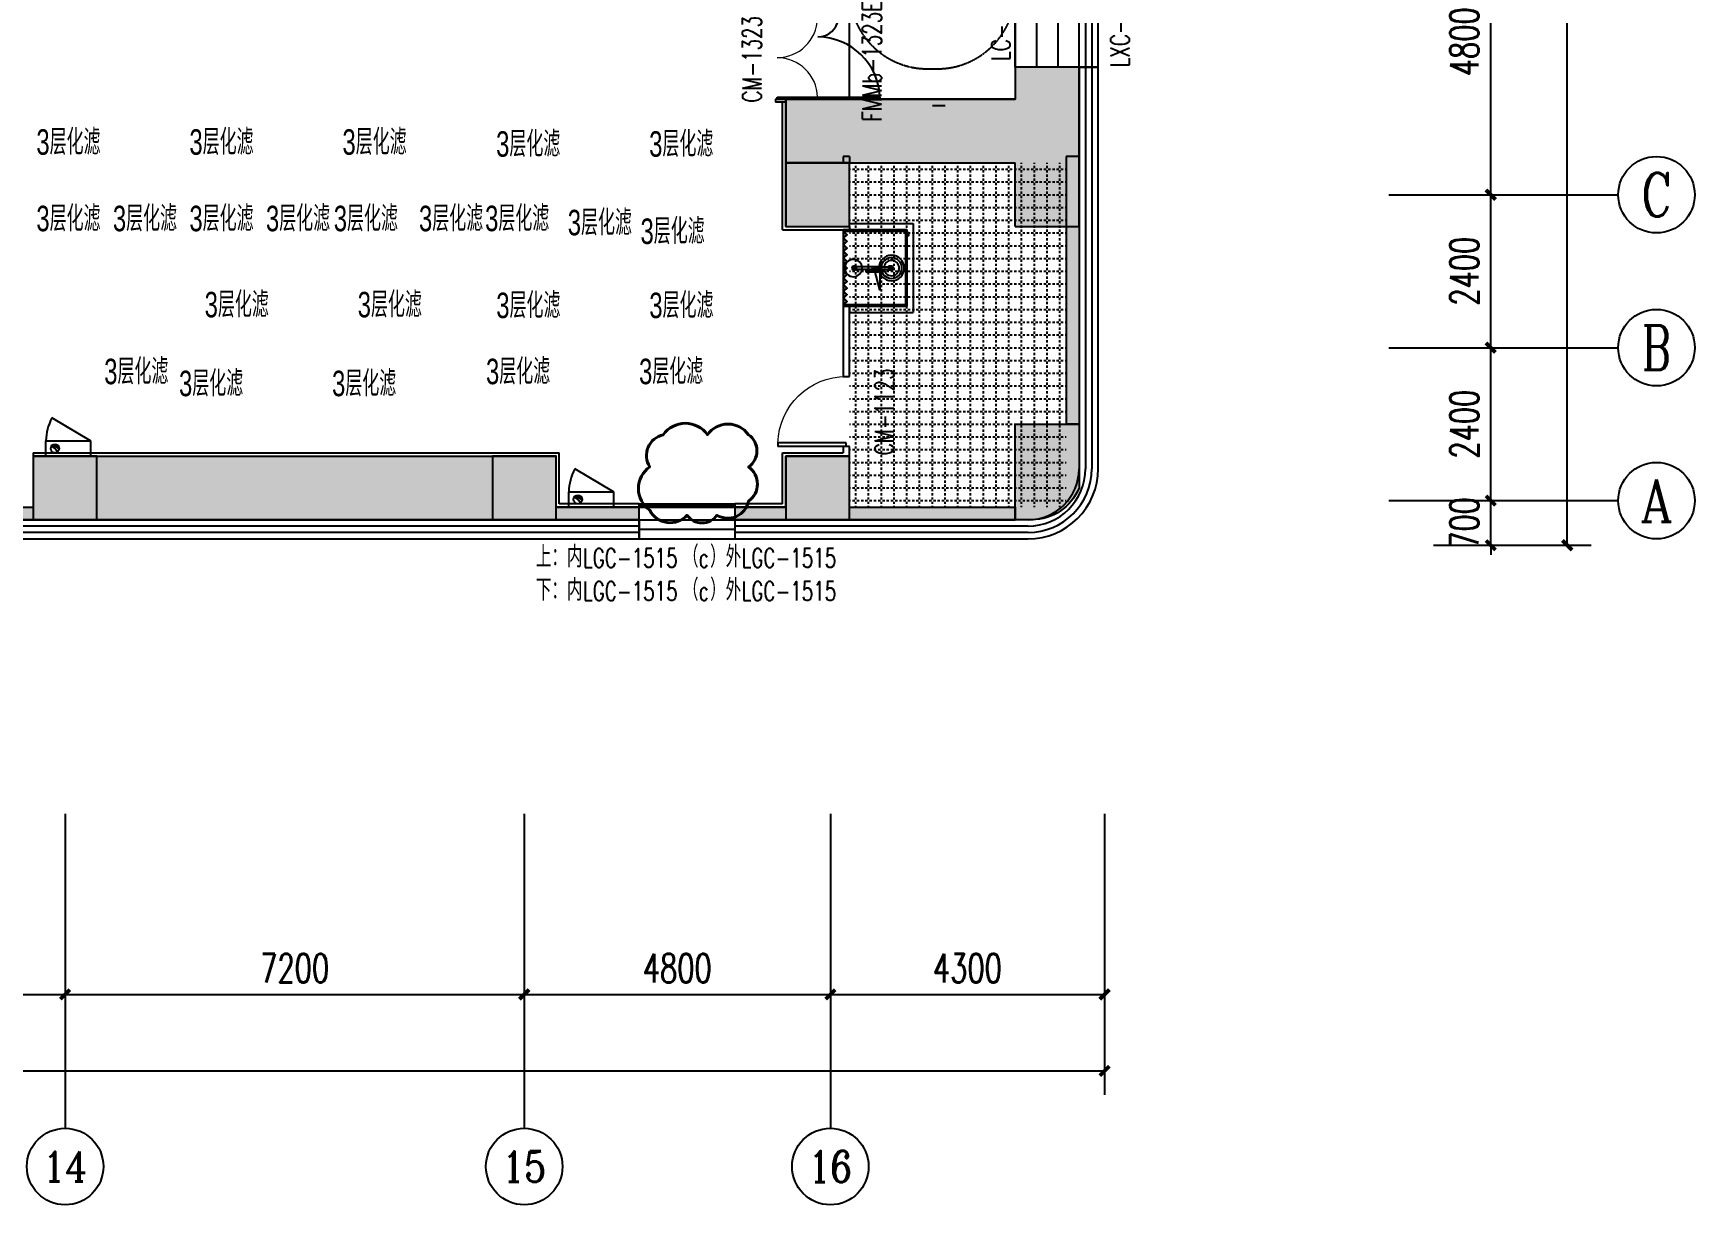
# Model space of a CAD drawing. Header units: millimetres. Extents: x -8492 to 79556, y -19137 to 79219.
# Drawn here: x 53500 to 79556, y -13447 to 4934 of the extents above; entities that cross this region are included whole.
import ezdxf
from ezdxf.enums import TextEntityAlignment as Align

# ---------------------------------------------------------------- set-up
doc = ezdxf.new("R2010")
doc.units = ezdxf.units.MM
doc.header["$LTSCALE"] = 10
doc.header["$MEASUREMENT"] = 0
doc.linetypes.add('F3建筑平面图.优秀版$0$X01A-L0300$0$DASH', pattern=[0.35, 0.25, -0.1])
for name, color, linetype in [('F3建筑平面图.优秀版$0$AXIS_TEXT', 8, 'Continuous'), ('F3建筑平面图.优秀版$0$PUB_HATCH', 8, 'Continuous'), ('F3建筑平面图.优秀版$0$X01A-L0300$0$A-WALL-1', 8, 'Continuous'), ('F3建筑平面图.优秀版$0$X01A-L0300$0$A-WALL-8', 8, 'Continuous'), ('F3建筑平面图.优秀版$0$X01A-L0300$0$A-WALL-9', 8, 'Continuous'), ('F3建筑平面图.优秀版$0$X01A-L0300$0$AXIS', 8, 'Continuous'), ('F3建筑平面图.优秀版$0$X01A-L0300$0$AXIS_TEXT', 8, 'Continuous'), ('F3建筑平面图.优秀版$0$X01A-L0300$0$COLUMN', 8, 'Continuous'), ('F3建筑平面图.优秀版$0$X01A-L0300$0$CURTWALL', 8, 'Continuous'), ('F3建筑平面图.优秀版$0$X01A-L0300$0$DOOR_FIRE', 8, 'Continuous'), ('F3建筑平面图.优秀版$0$X01A-L0300$0$DOOR_FIRE_TEXT', 8, 'Continuous'), ('F3建筑平面图.优秀版$0$X01A-L0300$0$Emergency Eye-washer', 8, 'Continuous'), ('F3建筑平面图.优秀版$0$X01A-L0300$0$GROUND', 8, 'Continuous'), ('F3建筑平面图.优秀版$0$X01A-L0300$0$PUB_HATCH', 8, 'Continuous'), ('F3建筑平面图.优秀版$0$X01A-L0300$0$STAIR', 8, 'Continuous'), ('F3建筑平面图.优秀版$0$X01A-L0300$0$W_FH_HYDRANT', 8, 'Continuous'), ('F3建筑平面图.优秀版$0$X01A-L0300$0$WALL', 8, 'Continuous'), ('F3建筑平面图.优秀版$0$X01A-L0300$0$WINDOW', 8, 'Continuous'), ('F3建筑平面图.优秀版$0$X01A-L0300$0$X1AA-L2000$0$WINDOW', 8, 'Continuous'), ('F3建筑平面图.优秀版$0$X01A-L0300$0$X1AA-L2000$0$WINDOW_TEXT', 8, 'Continuous'), ('F3建筑平面图.优秀版$0$X01A-L0300$0$X1AA-L3000$0$a-wall-4', 8, 'Continuous'), ('F3建筑平面图.优秀版$0$X01A-L0300$0$X1AA-L3000$0$A-格栅板', 8, 'Continuous'), ('F3建筑平面图.优秀版$0$X01A-L0300$0$X1AA-L3000$0$WINDOW', 8, 'Continuous'), ('F3建筑平面图.优秀版$0$X01A-L0300$0$X1AA-L3000$0$WINDOW_TEXT', 8, 'Continuous'), ('F3建筑平面图.优秀版$0$X01A-L0300$0$水-设备-消火栓', 8, 'Continuous')]:
    doc.layers.add(name, color=color, linetype=linetype)
doc.layers.add('F3建筑平面图.优秀版$0$MF-Check_20240425', color=8, linetype='Continuous', lineweight=40)
doc.styles.add('F3建筑平面图.优秀版$0$COMPLEX', font='COMPLEX')
doc.styles.add('F3建筑平面图.优秀版$0$X01A-L0300$0$_TCH_AXIS', font='COMPLEX', dxfattribs={"bigfont": 'GBCBIG'})
doc.styles.add('F3建筑平面图.优秀版$0$X01A-L0300$0$_TCH_DIM_T3', font='SIMPLEX', dxfattribs={"width": 0.705882, "bigfont": 'GBCBIG'})
doc.styles.add('F3建筑平面图.优秀版$0$X01A-L0300$0$_TCH_WINDOW', font='SIMPLEX', dxfattribs={"height": 3.5, "bigfont": 'GBCBIG'})
doc.styles.add('F3建筑平面图.优秀版$0$X01A-L0300$0$COMPLEX', font='COMPLEX')
doc.styles.add('F3建筑平面图.优秀版$0$X01A-L0300$0$X1AA-L2000$0$_TCH_WINDOW', font='SIMPLEX', dxfattribs={"height": 3.5, "bigfont": 'GBCBIG'})
doc.styles.add('F3建筑平面图.优秀版$0$X01A-L0300$0$X1AA-L3000$0$_TCH_WINDOW', font='SIMPLEX', dxfattribs={"height": 3.5, "bigfont": 'GBCBIG'})
doc.styles.add('HC_INT', font='HC_HZ.shx', dxfattribs={"width": 0.7, "bigfont": 'HC_TXT.SHX'})
doc.dimstyles.new('F3建筑平面图.优秀版$0$X01A-L0300$0$_TCH_ARCH&&150', dxfattribs={"dimtxt": 446.25, "dimasz": 150, "dimexe": 375, "dimexo": 450, "dimgap": 189.375, "dimtad": 1, "dimdec": 0, "dimzin": 0, "dimdsep": 46, "dimtxsty": 'F3建筑平面图.优秀版$0$X01A-L0300$0$_TCH_DIM_T3', "dimblk": 'F3建筑平面图.优秀版$0$X01A-L0300$0$_ArchTick', "dimcen": 0.09, "dimclrt": 7, "dimazin": 2, "dimtfac": 1, "dimtdec": 0, "dimtix": 1, "dimtmove": 2, "dimatfit": 3, "dimfxl": 1, "dimtolj": 1, "dimtzin": 0, "dimarcsym": 0})

# ---------------------------------------------------------------- blocks, each defined once
blk = doc.blocks.new('F3建筑平面图.优秀版$0$X01A-L0300$0$_AXISO')
blk.add_circle((0, 0), 0.5)
at = {"layer": 'F3建筑平面图.优秀版$0$X01A-L0300$0$AXIS_TEXT', "style": 'F3建筑平面图.优秀版$0$X01A-L0300$0$COMPLEX', "width": 1.041667}
blk.add_attdef('A', text='', height=0.56, dxfattribs=at).set_placement((-0.25, -0.28), (0.25, -0.28), align=Align.FIT)
blk = doc.blocks.new('F3建筑平面图.优秀版$0$X01A-L0300$0$XF1L10-PP-IW-PIP-LK$0$shower room')
for p, q in [((230, 590), (-760, 590)), ((-754, 467), (-702, 519)), ((-754, 362), (-702, 414)), ((-754, 257), (-702, 310)), ((-754, 153), (-702, 205)), ((-754, 48), (-702, 100)), ((-566, 27), (-593, 27)), ((-396, 62), (-395, 63)), ((-394, 63), (-395, 63)), ((-209, 63), (-394, 63)), ((-394, 55), (-393, 55)), ((-394, 55), (-394, 55)), ((-209, 55), (-394, 55)), ((-302, 55), (-302, 63)), ((-210, 63), (-209, 63)), ((-210, 56), (-210, 56)), ((-209, 63), (-209, 63)), ((-209, 55), (-209, 55)), ((-207, 63), (-208, 63)), ((-207, 56), (-208, 55)), ((-207, 63), (-207, 62)), ((-206, 62), (-207, 62)), ((-206, 57), (-207, 56)), ((-207, 56), (-207, 56)), ((-161, 19), (-44, 19)), ((-32, -27), (-32, 27)), ((-754, -57), (-702, -4)), ((-754, -161), (-702, -109)), ((-754, -266), (-702, -214)), ((-566, -27), (-593, -27)), ((-754, -371), (-702, -318)), ((-754, -475), (-702, -423)), ((220, -510), (240, -510)), ((270, -514), (224, -514)), ((-754, -580), (-702, -528)), ((240, -550), (220, -550)), ((224, -546), (270, -546))]:
    blk.add_line(p, q)
at = {"flags": 128}
blk.add_lwpolyline([(240, -600), (-760, -600), (-760, 600), (240, 600)], close=True, dxfattribs=at)
for points in [[(-760, -590), (230, -590), (230, 590)], [(-702, 527), (-702, 527), (-758, 471), (-754, 467)], [(-754, 571), (-702, 519), (-697, 523), (-754, 580), (-754, 580)], [(220, -580), (220, 580), (-750, 580), (-750, -580), (220, -580)], [(-702, 423), (-702, 423), (-758, 366), (-754, 362)], [(-702, 318), (-702, 318), (-758, 261), (-754, 257)], [(-754, 467), (-702, 414), (-697, 418), (-754, 475), (-754, 475)], [(-754, 362), (-702, 310), (-697, 314), (-754, 370), (-754, 370)], [(-754, 257), (-702, 205), (-697, 209), (-754, 266), (-754, 266)], [(-182, 341), (-182, 341), (-275, 0), (-275, 0)], [(-182, 0), (-182, 341), (-182, 341)], [(-702, 213), (-702, 213), (-758, 157), (-754, 153)], [(-702, 109), (-702, 109), (-758, 52), (-754, 48)], [(-754, 153), (-702, 100), (-697, 104), (-754, 161), (-754, 161)], [(-754, 48), (-702, -4), (-697, 0), (-754, 56), (-754, 56)], [(-702, 4), (-702, 4), (-754, -48)], [(-396, 62), (-396, 62), (-397, 60)], [(-396, 56), (-396, 57), (-397, 58), (-397, 59), (-397, 60)], [(-393, 55), (-394, 55), (-394, 55), (-395, 56), (-395, 56), (-395, 57), (-396, 57), (-396, 58), (-396, 59), (-396, 59), (-396, 60), (-396, 61), (-395, 62), (-395, 62), (-395, 62), (-395, 63), (-394, 63)], [(-396, 56), (-395, 56), (-394, 55)], [(-394, 63), (-393, 63), (-393, 63), (-393, 63), (-393, 63), (-393, 63), (-393, 63), (-392, 62), (-392, 60), (-392, 60), (-392, 59), (-392, 59), (-392, 57), (-392, 56), (-393, 56), (-393, 55), (-393, 55), (-393, 55), (-393, 55)], [(-384, 60), (-384, 59), (-384, 59), (-384, 58), (-384, 57), (-384, 56), (-384, 56), (-385, 56), (-385, 55), (-385, 55), (-385, 55), (-386, 55), (-386, 55), (-386, 55), (-387, 56), (-387, 56), (-387, 57), (-388, 57), (-388, 58), (-388, 59), (-388, 59), (-388, 60), (-388, 61), (-387, 62), (-387, 62), (-387, 62), (-387, 63), (-386, 63), (-386, 63), (-385, 63), (-385, 63), (-385, 63), (-385, 63), (-385, 63), (-384, 62), (-384, 62), (-384, 60)], [(-275, 0), (-275, 0), (-182, 0), (-182, 0)], [(-207, 58), (-207, 57), (-208, 57), (-208, 56), (-208, 56), (-209, 55), (-210, 55), (-211, 55), (-211, 55), (-212, 55), (-212, 55), (-213, 56), (-213, 56), (-213, 56), (-214, 57), (-215, 58), (-215, 59), (-215, 59), (-215, 60), (-214, 62), (-213, 62), (-213, 63), (-213, 63), (-212, 63), (-212, 63), (-211, 63), (-210, 63), (-210, 63), (-209, 63), (-208, 62), (-208, 62), (-208, 62), (-207, 61), (-207, 60), (-207, 59), (-207, 59), (-207, 58)], [(-215, 58), (-215, 59), (-215, 59), (-215, 60), (-215, 61), (-214, 62), (-214, 62), (-214, 62), (-214, 63), (-213, 63), (-212, 63), (-212, 63), (-212, 63), (-212, 63), (-211, 63), (-211, 62), (-211, 60), (-211, 60), (-211, 59), (-211, 59), (-211, 57), (-211, 56), (-212, 56), (-212, 55), (-212, 55), (-212, 55), (-213, 55), (-213, 55), (-214, 56), (-214, 56), (-214, 57), (-214, 57), (-215, 58)], [(-210, 57), (-210, 59), (-210, 57), (-210, 59), (-210, 60), (-210, 62), (-210, 62), (-210, 63)], [(-210, 63), (-210, 63), (-210, 63)], [(-210, 57), (-210, 56), (-210, 56)], [(-210, 56), (-210, 55), (-209, 55)], [(-209, 63), (-209, 63), (-208, 63)], [(-209, 55), (-209, 55), (-208, 55)], [(-206, 62), (-206, 60), (-205, 59)], [(-206, 57), (-206, 58), (-205, 59)], [(-758, -52), (-702, -109), (-697, -105), (-754, -48), (-758, -52)], [(-758, -157), (-702, -214), (-697, -209), (-754, -153), (-758, -157)], [(-702, -205), (-702, -205), (-758, -262), (-754, -266)], [(-702, -101), (-702, -101), (-754, -153)], [(-754, -266), (-702, -318), (-697, -314), (-754, -258), (-754, -258)], [(-161, -19), (-161, -19), (-44, -19), (-44, -19)], [(-758, -366), (-702, -423), (-697, -419), (-754, -362), (-758, -366)], [(-758, -471), (-702, -528), (-697, -523), (-754, -467), (-758, -471)], [(-702, -519), (-702, -519), (-758, -576), (-754, -580)], [(-702, -310), (-702, -310), (-754, -362)], [(-702, -415), (-702, -415), (-754, -467)], [(224, -514), (224, -515), (224, -519), (224, -524), (224, -530), (224, -536), (224, -541), (224, -545), (224, -546)], [(240, -510), (270, -510), (270, -512), (270, -516), (270, -522), (270, -530), (270, -538), (270, -544), (270, -548), (270, -550), (240, -550)], [(-246, -600), (-246, -597), (-245, -597), (-241, -597), (-236, -597), (-230, -597), (-224, -597), (-219, -597), (-215, -597), (-214, -597), (-214, -600)]]:
    blk.add_lwpolyline(points, dxfattribs=at)
for points in [[(-554, -27), (-566, -27), (-566, 27), (-554, 27)], [(-243, -19), (-554, -19), (-554, 19), (-243, 19)], [(-297, 0), (-306, 0), (-306, 59), (-297, 59)], [(-161, -21), (-243, -21), (-243, 21), (-161, 21)]]:
    blk.add_lwpolyline(points, close=True)
blk.add_lwpolyline([(-13, -27), (-44, -27), (-44, 27), (-14, 27)])
for centre, radius in [((-598, 0), 136), ((-598, 0), 27.4), ((-598, 0), 26), ((-598, 0), 23.5), ((-598, 0), 18.5), ((-302, 59), 4.14), ((0, 0), 200), ((0, 0), 163), ((0, 0), 120), ((0, 0), 30), ((0, 0), 27), ((0, 0), 25.5), ((0, 0), 23), ((0, 0), 18.5)]:
    blk.add_circle(centre, radius)
blk = doc.blocks.new('F3建筑平面图.优秀版$0$X01A-L0300$0$A$C1ad6b742')
at = {"layer": 'F3建筑平面图.优秀版$0$X01A-L0300$0$Emergency Eye-washer', "xscale": -1, "rotation": 180}
blk.add_blockref('F3建筑平面图.优秀版$0$X01A-L0300$0$XF1L10-PP-IW-PIP-LK$0$shower room', (66960, -67750), dxfattribs=at)
blk = doc.blocks.new('F3建筑平面图.优秀版$0$X01A-L0300$0$FIRELIB$SYSLIB$00000008')
at = {"layer": 'F3建筑平面图.优秀版$0$X01A-L0300$0$W_FH_HYDRANT'}
h = blk.add_hatch(color=256, dxfattribs=at)
edge = h.paths.add_edge_path()
edge.add_ellipse((0.486, 0.5), major_axis=(0, -0.286), ratio=0.333333, start_angle=40.3112, end_angle=220.3112, ccw=False)
edge.add_line((0.547, 0.282), (0.424, 0.718))
at = {"layer": 'F3建筑平面图.优秀版$0$X01A-L0300$0$W_FH_HYDRANT', "linetype": 'Continuous'}
blk.add_line((1.286, 1), (0.42, 2.5), dxfattribs=at)
at = {"layer": 'F3建筑平面图.优秀版$0$X01A-L0300$0$W_FH_HYDRANT'}
blk.add_line((0.547, 0.282), (0.424, 0.718), dxfattribs=at)
at = {"layer": 'F3建筑平面图.优秀版$0$X01A-L0300$0$W_FH_HYDRANT', "linetype": 'Continuous'}
blk.add_lwpolyline([(0.286, 1), (1.286, 1), (1.286, 0), (0.286, 0)], close=True, dxfattribs=at)
blk.add_arc((8.623, 1.011), 8.337, 169.7141, 180.0781, dxfattribs=at)
at = {"layer": 'F3建筑平面图.优秀版$0$X01A-L0300$0$W_FH_HYDRANT'}
blk.add_ellipse((0.486, 0.5), major_axis=(0, 0.286), ratio=0.333333, dxfattribs=at)
blk = doc.blocks.new('F3建筑平面图.优秀版$0$_FZH')
blk.add_lwpolyline([(-0.5, -0.5), (0.5, -0.5), (0.5, 0.5), (-0.5, 0.5)], close=True)
at = {"layer": 'F3建筑平面图.优秀版$0$PUB_HATCH'}
blk.add_solid([(-0.5, -0.5), (0.5, -0.5), (-0.5, 0.5), (0.5, 0.5)], dxfattribs=at)
blk = doc.blocks.new('F3建筑平面图.优秀版$0$X01A-L0300$0$_ArchTick')
at = {"color": 0, "linetype": 'ByBlock', "const_width": 0.4}
blk.add_lwpolyline([(-0.5, -0.5), (0.5, 0.5)], dxfattribs=at)
blk = doc.blocks.new('*D211')
at = {"layer": 'F3建筑平面图.优秀版$0$X01A-L0300$0$AXIS', "color": 0, "lineweight": -2, "transparency": 16777216}
for p, q in [((46800, -7311), (46800, -10522)), ((54000, -7311), (54000, -10522)), ((46800, -10147), (54000, -10147))]:
    blk.add_line(p, q, dxfattribs=at)
at = {"layer": 'F3建筑平面图.优秀版$0$X01A-L0300$0$AXIS', "color": 0, "lineweight": -2, "transparency": 16777216, "xscale": 150, "yscale": 150, "zscale": 150, "rotation": 180}
blk.add_blockref('F3建筑平面图.优秀版$0$X01A-L0300$0$_ArchTick', (46800, -10147), dxfattribs=at)
at = {"layer": 'F3建筑平面图.优秀版$0$X01A-L0300$0$AXIS', "color": 0, "lineweight": -2, "transparency": 16777216, "xscale": 150, "yscale": 150, "zscale": 150}
blk.add_blockref('F3建筑平面图.优秀版$0$X01A-L0300$0$_ArchTick', (54000, -10147), dxfattribs=at)
at = {"layer": 'F3建筑平面图.优秀版$0$X01A-L0300$0$AXIS', "color": 7, "transparency": 16777216, "insert": (50400, -9735), "char_height": 446.2, "attachment_point": 5, "style": 'F3建筑平面图.优秀版$0$X01A-L0300$0$_TCH_DIM_T3'}
blk.add_mtext('\\A1;7200', dxfattribs=at)
blk = doc.blocks.new('*D212')
at = {"layer": 'F3建筑平面图.优秀版$0$X01A-L0300$0$AXIS', "color": 0, "lineweight": -2, "transparency": 16777216}
for p, q in [((54000, -7311), (54000, -10522)), ((61200, -7311), (61200, -10522)), ((54000, -10147), (61200, -10147))]:
    blk.add_line(p, q, dxfattribs=at)
at = {"layer": 'F3建筑平面图.优秀版$0$X01A-L0300$0$AXIS', "color": 0, "lineweight": -2, "transparency": 16777216, "xscale": 150, "yscale": 150, "zscale": 150, "rotation": 180}
blk.add_blockref('F3建筑平面图.优秀版$0$X01A-L0300$0$_ArchTick', (54000, -10147), dxfattribs=at)
at = {"layer": 'F3建筑平面图.优秀版$0$X01A-L0300$0$AXIS', "color": 0, "lineweight": -2, "transparency": 16777216, "xscale": 150, "yscale": 150, "zscale": 150}
blk.add_blockref('F3建筑平面图.优秀版$0$X01A-L0300$0$_ArchTick', (61200, -10147), dxfattribs=at)
at = {"layer": 'F3建筑平面图.优秀版$0$X01A-L0300$0$AXIS', "color": 7, "transparency": 16777216, "insert": (57600, -9735), "char_height": 446.2, "attachment_point": 5, "style": 'F3建筑平面图.优秀版$0$X01A-L0300$0$_TCH_DIM_T3'}
blk.add_mtext('\\A1;7200', dxfattribs=at)
blk = doc.blocks.new('*D213')
at = {"layer": 'F3建筑平面图.优秀版$0$X01A-L0300$0$AXIS', "color": 0, "lineweight": -2, "transparency": 16777216}
for p, q in [((61200, -7311), (61200, -10522)), ((66000, -7311), (66000, -10522)), ((61200, -10147), (66000, -10147))]:
    blk.add_line(p, q, dxfattribs=at)
at = {"layer": 'F3建筑平面图.优秀版$0$X01A-L0300$0$AXIS', "color": 0, "lineweight": -2, "transparency": 16777216, "xscale": 150, "yscale": 150, "zscale": 150, "rotation": 180}
blk.add_blockref('F3建筑平面图.优秀版$0$X01A-L0300$0$_ArchTick', (61200, -10147), dxfattribs=at)
at = {"layer": 'F3建筑平面图.优秀版$0$X01A-L0300$0$AXIS', "color": 0, "lineweight": -2, "transparency": 16777216, "xscale": 150, "yscale": 150, "zscale": 150}
blk.add_blockref('F3建筑平面图.优秀版$0$X01A-L0300$0$_ArchTick', (66000, -10147), dxfattribs=at)
at = {"layer": 'F3建筑平面图.优秀版$0$X01A-L0300$0$AXIS', "color": 7, "transparency": 16777216, "insert": (63600, -9735), "char_height": 446.2, "attachment_point": 5, "style": 'F3建筑平面图.优秀版$0$X01A-L0300$0$_TCH_DIM_T3'}
blk.add_mtext('\\A1;4800', dxfattribs=at)
blk = doc.blocks.new('*D214')
at = {"layer": 'F3建筑平面图.优秀版$0$X01A-L0300$0$AXIS', "color": 0, "lineweight": -2, "transparency": 16777216}
for p, q in [((66000, -7311), (66000, -10522)), ((70300, -7311), (70300, -10522)), ((66000, -10147), (70300, -10147))]:
    blk.add_line(p, q, dxfattribs=at)
at = {"layer": 'F3建筑平面图.优秀版$0$X01A-L0300$0$AXIS', "color": 0, "lineweight": -2, "transparency": 16777216, "xscale": 150, "yscale": 150, "zscale": 150, "rotation": 180}
blk.add_blockref('F3建筑平面图.优秀版$0$X01A-L0300$0$_ArchTick', (66000, -10147), dxfattribs=at)
at = {"layer": 'F3建筑平面图.优秀版$0$X01A-L0300$0$AXIS', "color": 0, "lineweight": -2, "transparency": 16777216, "xscale": 150, "yscale": 150, "zscale": 150}
blk.add_blockref('F3建筑平面图.优秀版$0$X01A-L0300$0$_ArchTick', (70300, -10147), dxfattribs=at)
at = {"layer": 'F3建筑平面图.优秀版$0$X01A-L0300$0$AXIS', "color": 7, "transparency": 16777216, "insert": (68150, -9735), "char_height": 446.2, "attachment_point": 5, "style": 'F3建筑平面图.优秀版$0$X01A-L0300$0$_TCH_DIM_T3'}
blk.add_mtext('\\A1;4300', dxfattribs=at)
blk = doc.blocks.new('*D228')
at = {"layer": 'F3建筑平面图.优秀版$0$X01A-L0300$0$AXIS', "color": 0, "lineweight": -2, "transparency": 16777216}
for p, q in [((-700, -7311), (-700, -11722)), ((70300, -7311), (70300, -11722)), ((-700, -11347), (70300, -11347))]:
    blk.add_line(p, q, dxfattribs=at)
at = {"layer": 'F3建筑平面图.优秀版$0$X01A-L0300$0$AXIS', "color": 0, "lineweight": -2, "transparency": 16777216, "xscale": 150, "yscale": 150, "zscale": 150, "rotation": 180}
blk.add_blockref('F3建筑平面图.优秀版$0$X01A-L0300$0$_ArchTick', (-700, -11347), dxfattribs=at)
at = {"layer": 'F3建筑平面图.优秀版$0$X01A-L0300$0$AXIS', "color": 0, "lineweight": -2, "transparency": 16777216, "xscale": 150, "yscale": 150, "zscale": 150}
blk.add_blockref('F3建筑平面图.优秀版$0$X01A-L0300$0$_ArchTick', (70300, -11347), dxfattribs=at)
at = {"layer": 'F3建筑平面图.优秀版$0$X01A-L0300$0$AXIS', "color": 7, "transparency": 16777216, "insert": (34800, -10935), "char_height": 446.2, "attachment_point": 5, "style": 'F3建筑平面图.优秀版$0$X01A-L0300$0$_TCH_DIM_T3'}
blk.add_mtext('\\A1;71000', dxfattribs=at)
blk = doc.blocks.new('*D229')
at = {"layer": 'F3建筑平面图.优秀版$0$X01A-L0300$0$AXIS', "color": 0, "lineweight": -2, "transparency": 16777216}
for p, q in [((76356, -2400), (76356, -2250)), ((75456, -2400), (76731, -2400)), ((76356, -3100), (76356, -2400)), ((75456, -3100), (76731, -3100)), ((76356, -3100), (76356, -3250))]:
    blk.add_line(p, q, dxfattribs=at)
at = {"layer": 'F3建筑平面图.优秀版$0$X01A-L0300$0$AXIS', "color": 0, "lineweight": -2, "transparency": 16777216, "xscale": 150, "yscale": 150, "zscale": 150}
for p, rotation in [((76356, -2400), 270), ((76356, -3100), 90)]:
    blk.add_blockref('F3建筑平面图.优秀版$0$X01A-L0300$0$_ArchTick', p, dxfattribs=dict(at, rotation=rotation))
at = {"layer": 'F3建筑平面图.优秀版$0$X01A-L0300$0$AXIS', "color": 7, "transparency": 16777216, "insert": (75943, -2750), "char_height": 446.2, "attachment_point": 5, "rotation": 90, "style": 'F3建筑平面图.优秀版$0$X01A-L0300$0$_TCH_DIM_T3'}
blk.add_mtext('\\A1;700', dxfattribs=at)
blk = doc.blocks.new('*D230')
at = {"layer": 'F3建筑平面图.优秀版$0$X01A-L0300$0$AXIS', "color": 0, "lineweight": -2, "transparency": 16777216}
for p, q in [((75456, 0), (76731, 0)), ((76356, -2400), (76356, 0)), ((75456, -2400), (76731, -2400))]:
    blk.add_line(p, q, dxfattribs=at)
at = {"layer": 'F3建筑平面图.优秀版$0$X01A-L0300$0$AXIS', "color": 0, "lineweight": -2, "transparency": 16777216, "xscale": 150, "yscale": 150, "zscale": 150}
for p, rotation in [((76356, 0), 90), ((76356, -2400), 270)]:
    blk.add_blockref('F3建筑平面图.优秀版$0$X01A-L0300$0$_ArchTick', p, dxfattribs=dict(at, rotation=rotation))
at = {"layer": 'F3建筑平面图.优秀版$0$X01A-L0300$0$AXIS', "color": 7, "transparency": 16777216, "insert": (75943, -1200), "char_height": 446.2, "attachment_point": 5, "rotation": 90, "style": 'F3建筑平面图.优秀版$0$X01A-L0300$0$_TCH_DIM_T3'}
blk.add_mtext('\\A1;2400', dxfattribs=at)
blk = doc.blocks.new('*D231')
at = {"layer": 'F3建筑平面图.优秀版$0$X01A-L0300$0$AXIS', "color": 0, "lineweight": -2, "transparency": 16777216}
for p, q in [((75456, 2400), (76731, 2400)), ((76356, 0), (76356, 2400)), ((75456, 0), (76731, 0))]:
    blk.add_line(p, q, dxfattribs=at)
at = {"layer": 'F3建筑平面图.优秀版$0$X01A-L0300$0$AXIS', "color": 0, "lineweight": -2, "transparency": 16777216, "xscale": 150, "yscale": 150, "zscale": 150}
for p, rotation in [((76356, 2400), 90), ((76356, 0), 270)]:
    blk.add_blockref('F3建筑平面图.优秀版$0$X01A-L0300$0$_ArchTick', p, dxfattribs=dict(at, rotation=rotation))
at = {"layer": 'F3建筑平面图.优秀版$0$X01A-L0300$0$AXIS', "color": 7, "transparency": 16777216, "insert": (75943, 1200), "char_height": 446.2, "attachment_point": 5, "rotation": 90, "style": 'F3建筑平面图.优秀版$0$X01A-L0300$0$_TCH_DIM_T3'}
blk.add_mtext('\\A1;2400', dxfattribs=at)
blk = doc.blocks.new('*D232')
at = {"layer": 'F3建筑平面图.优秀版$0$X01A-L0300$0$AXIS', "color": 0, "lineweight": -2, "transparency": 16777216}
for p, q in [((75456, 7200), (76731, 7200)), ((76356, 2400), (76356, 7200)), ((75456, 2400), (76731, 2400))]:
    blk.add_line(p, q, dxfattribs=at)
at = {"layer": 'F3建筑平面图.优秀版$0$X01A-L0300$0$AXIS', "color": 0, "lineweight": -2, "transparency": 16777216, "xscale": 150, "yscale": 150, "zscale": 150}
for p, rotation in [((76356, 7200), 90), ((76356, 2400), 270)]:
    blk.add_blockref('F3建筑平面图.优秀版$0$X01A-L0300$0$_ArchTick', p, dxfattribs=dict(at, rotation=rotation))
at = {"layer": 'F3建筑平面图.优秀版$0$X01A-L0300$0$AXIS', "color": 7, "transparency": 16777216, "insert": (75943, 4800), "char_height": 446.2, "attachment_point": 5, "rotation": 90, "style": 'F3建筑平面图.优秀版$0$X01A-L0300$0$_TCH_DIM_T3'}
blk.add_mtext('\\A1;4800', dxfattribs=at)
blk = doc.blocks.new('*D242')
at = {"layer": 'F3建筑平面图.优秀版$0$X01A-L0300$0$AXIS', "color": 0, "lineweight": -2, "transparency": 16777216}
for p, q in [((75456, 69900), (77931, 69900)), ((77556, -3100), (77556, 69900)), ((75456, -3100), (77931, -3100))]:
    blk.add_line(p, q, dxfattribs=at)
at = {"layer": 'F3建筑平面图.优秀版$0$X01A-L0300$0$AXIS', "color": 0, "lineweight": -2, "transparency": 16777216, "xscale": 150, "yscale": 150, "zscale": 150}
for p, rotation in [((77556, 69900), 90), ((77556, -3100), 270)]:
    blk.add_blockref('F3建筑平面图.优秀版$0$X01A-L0300$0$_ArchTick', p, dxfattribs=dict(at, rotation=rotation))
at = {"layer": 'F3建筑平面图.优秀版$0$X01A-L0300$0$AXIS', "color": 7, "transparency": 16777216, "insert": (77143, 33400), "char_height": 446.2, "attachment_point": 5, "rotation": 90, "style": 'F3建筑平面图.优秀版$0$X01A-L0300$0$_TCH_DIM_T3'}
blk.add_mtext('\\A1;73000', dxfattribs=at)
blk = doc.blocks.new('F3建筑平面图.优秀版$0$_AXISO')
blk.add_circle((0, 0), 0.5)
at = {"layer": 'F3建筑平面图.优秀版$0$AXIS_TEXT', "style": 'F3建筑平面图.优秀版$0$COMPLEX', "width": 1.041667}
blk.add_attdef('A', text='', height=0.56, dxfattribs=at).set_placement((-0.25, -0.28), (0.25, -0.28), align=Align.FIT)
blk = doc.blocks.new('F3建筑平面图.优秀版$0$X01A-L0300$0$X1AA-L3000$0$$DorLib2D$00000001')
for p, q in [((0.45, 0.975), (0.5, 0.975)), ((0.45, 0), (0.45, 0.975)), ((0.5, 0), (0.5, 0.975)), ((0.5, 0), (0.45, 0))]:
    blk.add_line(p, q)
at = {"lineweight": 13}
blk.add_arc((0.475, 0), 0.975, 91.4693, 180, dxfattribs=at)
blk = doc.blocks.new('F3建筑平面图.优秀版$0$X01A-L0300$0$X1AA-L3000$0$$WINLIB2D$00000002')
at = {"color": 0}
for points in [[(-0.5, 0.5), (0.5, 0.5)], [(-0.5, 0.5), (-0.5, -0.5)], [(0.5, 0.5), (0.5, -0.5)], [(0.5, 0), (-0.5, 0)], [(-0.5, -0.5), (0.5, -0.5)]]:
    blk.add_lwpolyline(points, dxfattribs=at)
blk = doc.blocks.new('F3建筑平面图.优秀版$0$X01A-L0300$0$X1AA-L2000$0$$WINLIB2D$00000001')
at = {"color": 0}
for points in [[(-0.5, 0.5), (-0.5, -0.5)], [(-0.5, 0.5), (0.5, 0.5)], [(0.5, -0.5), (0.5, 0.5)], [(0.5, 0.167), (-0.5, 0.167)], [(0.5, -0.167), (-0.5, -0.167)], [(-0.5, -0.5), (0.5, -0.5)]]:
    blk.add_lwpolyline(points, dxfattribs=at)
blk = doc.blocks.new('F3建筑平面图.优秀版$0$X01A-L0300$0$X1AA-L3000$0$$DorLib2D$00000002')
for p, q in [((-0.5, 0), (-0.5, 0.4875)), ((-0.475, 0.4875), (-0.5, 0.4875)), ((-0.475, 0), (-0.475, 0.4875)), ((0.475, 0), (0.475, 0.4875)), ((0.475, 0.4875), (0.5, 0.4875)), ((0.5, 0), (0.5, 0.4875)), ((-0.5, 0), (-0.475, 0)), ((0.5, 0), (0.475, 0))]:
    blk.add_line(p, q)
at = {"lineweight": 13}
for centre, start, end in [((-0.4875, 0), 0, 88.53072), ((0.4875, 0), 91.46928, 180)]:
    blk.add_arc(centre, 0.4875, start, end, dxfattribs=at)
blk = doc.blocks.new('F3建筑平面图.优秀版$0$X01A-L0300$0$$DorLib2D$00000225')
at = {"color": 0}
for p, q in [((0.475, -0.001), (0.475, 0.752)), ((0.475, 0.752), (0.5, 0.752)), ((0.5, -0.001), (0.5, 0.752)), ((-0.5, 0), (-0.5, 0.252)), ((-0.475, 0.252), (-0.5, 0.252)), ((-0.475, 0), (-0.475, 0.252)), ((-0.475, 0), (-0.5, 0)), ((0.475, -0.001), (0.5, -0.001))]:
    blk.add_line(p, q, dxfattribs=at)
for centre, radius, start, end in [((0.505, -0.002), 0.755, 92.2493, 179.7238), ((-0.501, 0.003), 0.251, 359.7899, 84.0974)]:
    blk.add_arc(centre, radius, start, end, dxfattribs=at)
blk = doc.blocks.new('F3建筑平面图.优秀版')
at = {"layer": 'F3建筑平面图.优秀版$0$X01A-L0300$0$PUB_HATCH'}
for points in [[(69900, 3400), (69900, 4400), (68900, 4400), (68900, 3900), (69233.333, 3400)], [(66300, 3900), (65300, 2900), (68900, 2900), (69233.333, 3400), (68900, 3900)], [(66300, 3900), (65300, 3899.998), (65300, 2900)], [(69900, 1900), (69900, 3400), (69233.333, 3400), (68900, 2900), (68900, 1900)], [(69699.982, 3000), (69699.982, -1200), (69899.982, -1200), (69899.982, 3000)], [(61300, -2700), (60700, -2700), (60700, -1700.001), (54500, -1700.001), (54500, -2700.001)], [(53500, -2700), (53500, -2500), (47300, -2500), (47300, -2700)], [(61700, -2500), (61700, -2700), (63000, -2700), (63000, -2500)], [(65300, -2700), (65300, -2500), (64500, -2500), (64500, -2700)], [(66300, -2500), (66300, -2700), (68900, -2700), (68900, -2500)]]:
    blk.add_hatch(color=256, dxfattribs=at).paths.add_polyline_path(points)
h = blk.add_hatch(color=256, dxfattribs=at)
edge = h.paths.add_edge_path()
edge.add_line((68900, -1200), (69900, -1200))
edge.add_line((69900, -1200), (69900, -2200))
edge.add_arc((69158.38, -1900), 800, 270.0000001, 337.975687, ccw=False)
edge.add_line((69158.38, -2700), (68900, -2700))
edge.add_line((68900, -2700), (68900, -1200))
at = {"layer": 'F3建筑平面图.优秀版$0$X01A-L0300$0$X1AA-L3000$0$A-格栅板'}
h = blk.add_hatch(dxfattribs=at)
h.set_pattern_fill('虚线方格', color=256, scale=200)
h.set_pattern_definition([(360, (16, -6e-08), (5e-14, 200), [36, -30, 36, -30, 36, -32]), (90, (200, 16), (-200, 6e-14), [36, -30, 36, -30, 36, -32])])
h.paths.add_polyline_path([(66300, 2900), (69699.982, 2900), (69699.982, -2500), (66300, -2500)])
at = {"layer": 'F3建筑平面图.优秀版$0$MF-Check_20240425'}
blk.add_lwpolyline([(64717.326, -1366.491, 0.52056705), (64072.465, -1366.491, 0.52056705), (63379.243, -1366.491, 0.52056705), (63168.755, -1869.081, 0.52056705), (63168.755, -2551.645, 0.52056705), (63754.294, -2628.652, 0.52056705), (64221.635, -2628.652, 0.52056705), (64717.326, -2409.134, 0.52056705), (64717.326, -1870.785, 0.52056705)], format="xyb", close=True, dxfattribs=at)
at = {"layer": 'F3建筑平面图.优秀版$0$X01A-L0300$0$A-WALL-1'}
for p, q in [((54500, -1700.001), (60700, -1700.001)), ((54500, -2700.001), (60700, -2700.001))]:
    blk.add_line(p, q, dxfattribs=at)
at = {"layer": 'F3建筑平面图.优秀版$0$X01A-L0300$0$A-WALL-8'}
for p, q in [((66200, 3000), (66200, 2900)), ((66300, 3000), (66200, 3000)), ((66300, 3000), (66300, 2900)), ((66250, 1850), (67200, 1850)), ((66300, 1950), (67300, 1950)), ((66300, 1900), (66300, 1850)), ((67200, 1850), (67200, 650)), ((67300, 1950), (67299.999, 550)), ((66200, 650), (66200, -450)), ((66300, 650), (66200, 650)), ((66300, -450), (66300, 650)), ((66300, 650), (67200, 650)), ((66300, 650), (66300, 550)), ((66300, 550), (67299.999, 550)), ((66200, -450), (66300, -450)), ((66300, -1550), (66200, -1550)), ((66200, -1550), (66200, -1650)), ((66300, -1700), (66300, -1550))]:
    blk.add_line(p, q, dxfattribs=at)
at = {"layer": 'F3建筑平面图.优秀版$0$X01A-L0300$0$A-WALL-9'}
for p, q in [((66300, 3900), (65300, 3899.998)), ((65300, 3899.998), (65300, 2900))]:
    blk.add_line(p, q, dxfattribs=at)
at = {"layer": 'F3建筑平面图.优秀版$0$X01A-L0300$0$AXIS'}
for p, q in [((74755.76, 2400), (78355.76, 2400)), ((74755.76, 0), (78355.76, 0)), ((74755.76, -2400), (78355.76, -2400)), ((54000, -10147.487), (54000, -12247.483)), ((61200, -10147.487), (61200, -12247.483)), ((66000, -10147.487), (66000, -12247.483))]:
    blk.add_line(p, q, dxfattribs=at)
at = {"layer": 'F3建筑平面图.优秀版$0$X01A-L0300$0$COLUMN'}
blk.add_lwpolyline([(68900, -1200), (69900, -1200), (69900, -2200, -0.305614684), (69158.38, -2700), (68900, -2700), (68900, -1200)], format="xyb", dxfattribs=at)
at = {"layer": 'F3建筑平面图.优秀版$0$X01A-L0300$0$CURTWALL'}
for p, q in [((70200, 4400), (69900, 4400)), ((69900, 4400), (69900, -1900)), ((70000, 4400), (70000, -1900)), ((70100, 4400), (70100, -1900)), ((70200, -1900), (70200, 4400)), ((63000, -2700), (46500, -2700)), ((63000, -2800), (46500, -2800)), ((63000, -3000), (63000, -2700)), ((69100, -2700), (64500, -2700)), ((64500, -2700), (64500, -3000)), ((69100, -2800), (64500, -2800)), ((63000, -2900), (46500, -2900)), ((46500, -3000), (63000, -3000)), ((69100, -2900), (64500, -2900)), ((64500, -3000), (69100, -3000))]:
    blk.add_line(p, q, dxfattribs=at)
for radius in [900, 1000, 800, 1100]:
    blk.add_arc((69100, -1900), radius, 270, 0, dxfattribs=at)
at = {"layer": 'F3建筑平面图.优秀版$0$X01A-L0300$0$GROUND'}
blk.add_lwpolyline([(66300, 11000), (68900, 11000), (68900, 3900), (66300, 3900)], close=True, dxfattribs=at)
at = {"layer": 'F3建筑平面图.优秀版$0$X01A-L0300$0$STAIR', "color": 9, "linetype": 'F3建筑平面图.优秀版$0$X01A-L0300$0$DASH'}
blk.add_line((67600, 3800), (67800, 3800), dxfattribs=at)
blk.add_lwpolyline([(66300, 5600.287, 0.414213562), (67525, 4375.287), (67675, 4375.287, 0.414213562), (68900, 5600.287)], format="xyb", dxfattribs=at)
at = {"layer": 'F3建筑平面图.优秀版$0$X01A-L0300$0$WALL'}
for p, q in [((69900, 4400), (68900, 4400)), ((68900, 4400), (68900, 3900)), ((69900, 3400), (69900, 4400)), ((66300, 3900), (68900, 3900)), ((69900, 1900), (69900, 3400)), ((65300, 2900), (68900, 2900)), ((68900, 1900), (68900, 2900)), ((69699.982, 3000), (69699.982, -1200)), ((69899.982, 3000), (69699.982, 3000)), ((69899.982, 3000), (69899.982, -1200)), ((68900, 1900), (69900, 1900)), ((69899.982, -1200), (69699.982, -1200)), ((47300, -2500), (53500, -2500)), ((63000, -2500), (61700, -2500)), ((63000, -2700), (63000, -2500)), ((65300, -2500), (64500, -2500)), ((64500, -2500), (64500, -2700)), ((66300, -2500), (68900, -2500)), ((68900, -2500), (68900, -2700)), ((47300, -2700), (53500, -2700)), ((61700, -2700), (63000, -2700)), ((64500, -2700), (65300, -2700)), ((66300, -2700), (68900, -2700))]:
    blk.add_line(p, q, dxfattribs=at)
at = {"layer": 'F3建筑平面图.优秀版$0$X01A-L0300$0$WINDOW'}
for p, q in [((64500, -2500), (63000, -2500)), ((63000, -2700), (64500, -2700))]:
    blk.add_line(p, q, dxfattribs=at)
at = {"layer": 'F3建筑平面图.优秀版$0$X01A-L0300$0$X1AA-L3000$0$a-wall-4'}
for p, q in [((65189.979, 3899.998), (65139.979, 3899.998)), ((65139.979, 3899.998), (65139.979, 3849.998)), ((65300, 3849.998), (65139.979, 3849.998)), ((65249.999, 1850), (65249.999, 3849.998)), ((65299.999, 1900), (65299.999, 3899.998)), ((65249.999, 1850), (66300, 1850)), ((65299.999, 1900), (66200, 1900)), ((53500, -1650), (61750, -1650)), ((53500, -1650), (53500, -1700)), ((53500, -1700), (61700, -1700)), ((61700, -2500), (61700, -1700)), ((61750, -2450), (61750, -1650)), ((65249.999, -1650), (66200, -1650)), ((65249.999, -2450), (65249.999, -1650)), ((65299.999, -1700), (66300, -1700)), ((65299.999, -2500), (65299.999, -1700)), ((61700, -2500), (63000, -2500)), ((63000, -2450), (61750, -2450)), ((63000, -2500), (63000, -2450)), ((65249.999, -2450), (64500, -2450)), ((64500, -2450), (64500, -2500)), ((64500, -2500), (65299.999, -2500))]:
    blk.add_line(p, q, dxfattribs=at)
at = {"layer": 'F3建筑平面图.优秀版$0$X01A-L0300$0$AXIS'}
ref = blk.add_blockref('F3建筑平面图.优秀版$0$_AXISO', (78955.76, 2400), dxfattribs=dict(at, xscale=1200, yscale=1200, zscale=1200))
ref.add_attrib('A', 'C', dxfattribs={"layer": 'F3建筑平面图.优秀版$0$X01A-L0300$0$AXIS_TEXT', "height": 683.536, "style": 'F3建筑平面图.优秀版$0$X01A-L0300$0$_TCH_AXIS'}).set_placement((78711.64, 2058.232), (79199.88, 2058.232), align=Align.FIT)
ref = blk.add_blockref('F3建筑平面图.优秀版$0$_AXISO', (78955.76, 0), dxfattribs=dict(at, xscale=1200, yscale=1200, zscale=1200))
ref.add_attrib('A', 'B', dxfattribs={"layer": 'F3建筑平面图.优秀版$0$X01A-L0300$0$AXIS_TEXT', "height": 698.922, "style": 'F3建筑平面图.优秀版$0$X01A-L0300$0$_TCH_AXIS', "width": 0.823529}).set_placement((78722.786, -349.461), (79188.734, -349.461), align=Align.FIT)
ref = blk.add_blockref('F3建筑平面图.优秀版$0$_AXISO', (78955.76, -2400), dxfattribs=dict(at, xscale=1200, yscale=1200, zscale=1200))
ref.add_attrib('A', 'A', dxfattribs={"layer": 'F3建筑平面图.优秀版$0$X01A-L0300$0$AXIS_TEXT', "height": 668.163, "style": 'F3建筑平面图.优秀版$0$X01A-L0300$0$_TCH_AXIS', "width": 0.888889}).set_placement((78701.221, -2734.081), (79210.298, -2734.081), align=Align.FIT)
ref = blk.add_blockref('F3建筑平面图.优秀版$0$X01A-L0300$0$_AXISO', (54000, -12847.483), dxfattribs=dict(at, xscale=1200, yscale=1200, zscale=1200))
ref.add_attrib('A', '14', dxfattribs={"layer": 'F3建筑平面图.优秀版$0$X01A-L0300$0$AXIS_TEXT', "height": 471.1124, "style": 'F3建筑平面图.优秀版$0$X01A-L0300$0$_TCH_AXIS'}).set_placement((53652.274, -13083.039), (54347.726, -13083.039), align=Align.FIT)
ref = blk.add_blockref('F3建筑平面图.优秀版$0$X01A-L0300$0$_AXISO', (61200, -12847.483), dxfattribs=dict(at, xscale=1200, yscale=1200, zscale=1200))
ref.add_attrib('A', '15', dxfattribs={"layer": 'F3建筑平面图.优秀版$0$X01A-L0300$0$AXIS_TEXT', "height": 481.7084, "style": 'F3建筑平面图.优秀版$0$X01A-L0300$0$_TCH_AXIS', "width": 1.034483}).set_placement((60855.923, -13088.337), (61544.077, -13088.337), align=Align.FIT)
ref = blk.add_blockref('F3建筑平面图.优秀版$0$X01A-L0300$0$_AXISO', (66000, -12847.483), dxfattribs=dict(at, xscale=1200, yscale=1200, zscale=1200))
ref.add_attrib('A', '16', dxfattribs={"layer": 'F3建筑平面图.优秀版$0$X01A-L0300$0$AXIS_TEXT', "height": 492.6682, "style": 'F3建筑平面图.优秀版$0$X01A-L0300$0$_TCH_AXIS'}).set_placement((65659.824, -13093.817), (66340.176, -13093.817), align=Align.FIT)
at = {"layer": 'F3建筑平面图.优秀版$0$X01A-L0300$0$COLUMN', "xscale": 1000, "yscale": 1000, "zscale": 1000, "rotation": 89.99999999999999}
for p in [(65800, 2400), (54000, -2200), (61200, -2200), (65800, -2200)]:
    blk.add_blockref('F3建筑平面图.优秀版$0$_FZH', p, dxfattribs=at)
at = {"layer": 'F3建筑平面图.优秀版$0$X01A-L0300$0$DOOR_FIRE'}
ref = blk.add_blockref('F3建筑平面图.优秀版$0$X01A-L0300$0$$DorLib2D$00000225', (65800, 4549.998), dxfattribs=dict(at, xscale=1300, yscale=1300, zscale=1000, rotation=270))
ref.add_attrib('A', 'FMMb-1323E', (66803.228, 3549.998), dxfattribs={"layer": 'F3建筑平面图.优秀版$0$X01A-L0300$0$DOOR_FIRE_TEXT', "height": 297.5, "rotation": 90, "style": 'F3建筑平面图.优秀版$0$X01A-L0300$0$_TCH_WINDOW', "width": 0.705882})
at = {"layer": 'F3建筑平面图.优秀版$0$X01A-L0300$0$GROUND'}
blk.add_blockref('F3建筑平面图.优秀版$0$X01A-L0300$0$A$C1ad6b742', (0, 69000), dxfattribs=at)
at = {"layer": 'F3建筑平面图.优秀版$0$X01A-L0300$0$X1AA-L2000$0$WINDOW'}
ref = blk.add_blockref('F3建筑平面图.优秀版$0$X01A-L0300$0$X1AA-L2000$0$$WINLIB2D$00000001', (69400, 5150), dxfattribs=dict(at, xscale=1500, yscale=-1000, zscale=1000, rotation=90.00000000024316))
ref.add_attrib('A', 'LC-1515', (68822.25, 4500), dxfattribs={"layer": 'F3建筑平面图.优秀版$0$X01A-L0300$0$X1AA-L2000$0$WINDOW_TEXT', "height": 297.5, "rotation": 90, "style": 'F3建筑平面图.优秀版$0$X01A-L0300$0$X1AA-L2000$0$_TCH_WINDOW', "width": 0.705882})
ref = blk.add_blockref('F3建筑平面图.优秀版$0$X01A-L0300$0$X1AA-L2000$0$$WINLIB2D$00000001', (70050, 5150), dxfattribs=dict(at, xscale=-1500, yscale=-300, zscale=300, rotation=269.9999999999998))
ref.add_attrib('A', 'LXC-1515', (70690.25, 4400), dxfattribs={"layer": 'F3建筑平面图.优秀版$0$X01A-L0300$0$X1AA-L2000$0$WINDOW_TEXT', "height": 297.5, "rotation": 90, "style": 'F3建筑平面图.优秀版$0$X01A-L0300$0$X1AA-L2000$0$_TCH_WINDOW', "width": 0.705882})
at = {"layer": 'F3建筑平面图.优秀版$0$X01A-L0300$0$X1AA-L3000$0$WINDOW'}
ref = blk.add_blockref('F3建筑平面图.优秀版$0$X01A-L0300$0$X1AA-L3000$0$$DorLib2D$00000002', (65164.979, 4549.998), dxfattribs=dict(at, xscale=-1300, yscale=-1300, zscale=50, rotation=89.99999999503629))
ref.add_attrib('A', 'CM-1323', (64918.35, 3844.996), dxfattribs={"layer": 'F3建筑平面图.优秀版$0$X01A-L0300$0$X1AA-L3000$0$WINDOW_TEXT', "height": 297.5, "rotation": 90, "style": 'F3建筑平面图.优秀版$0$X01A-L0300$0$X1AA-L3000$0$_TCH_WINDOW', "width": 0.705882})
ref = blk.add_blockref('F3建筑平面图.优秀版$0$X01A-L0300$0$X1AA-L3000$0$$DorLib2D$00000001', (66250, -1000), dxfattribs=dict(at, xscale=1100, yscale=-1100, zscale=100, rotation=269.9999999999919))
ref.add_attrib('A', 'CM-1123', (66994.443, -1685), dxfattribs={"layer": 'F3建筑平面图.优秀版$0$X01A-L0300$0$X1AA-L3000$0$WINDOW_TEXT', "height": 297.5, "rotation": 90, "style": 'F3建筑平面图.优秀版$0$X01A-L0300$0$X1AA-L3000$0$_TCH_WINDOW', "width": 0.705882})
for p, xscale, yscale, zscale, rotation in [((63750, -2475), 1500, 50, 50, 359.9999999988075), ((63750, -2850), -1500, -300, 300, 180.0000000000399)]:
    blk.add_blockref('F3建筑平面图.优秀版$0$X01A-L0300$0$X1AA-L3000$0$$WINLIB2D$00000002', p, dxfattribs=dict(at, xscale=xscale, yscale=yscale, zscale=zscale, rotation=rotation))
at = {"layer": 'F3建筑平面图.优秀版$0$X01A-L0300$0$水-设备-消火栓', "xscale": 700, "yscale": 240, "zscale": 700}
blk.add_blockref('F3建筑平面图.优秀版$0$X01A-L0300$0$FIRELIB$SYSLIB$00000008', (53500, -1700), dxfattribs=at)
at = {"layer": 'F3建筑平面图.优秀版$0$X01A-L0300$0$水-设备-消火栓', "xscale": 700, "yscale": 240, "zscale": 700, "rotation": 359.9999999999811}
blk.add_blockref('F3建筑平面图.优秀版$0$X01A-L0300$0$FIRELIB$SYSLIB$00000008', (61700, -2500.001), dxfattribs=at)
at = {"layer": 'F3建筑平面图.优秀版$0$X01A-L0300$0$X1AA-L3000$0$WINDOW_TEXT', "style": 'F3建筑平面图.优秀版$0$X01A-L0300$0$X1AA-L3000$0$_TCH_WINDOW'}
for s, height, p in [('上：内', 337.5887, (61382.766, -3447.5)), ('（', 337.589, (63690, -3447.5)), ('）外', 337.5887, (64115.745, -3447.5)), ('下：内', 337.5887, (61382.766, -3968)), ('（', 337.589, (63690, -3968)), ('）外', 337.5887, (64115.745, -3968))]:
    blk.add_text(s, height=height, dxfattribs=at).set_placement(p)
at = {"layer": 'F3建筑平面图.优秀版$0$X01A-L0300$0$X1AA-L3000$0$WINDOW_TEXT', "style": 'F3建筑平面图.优秀版$0$X01A-L0300$0$X1AA-L3000$0$_TCH_WINDOW', "width": 0.705882}
for s, p in [('LGC-1515', (62120, -3447.5)), ('c', (63935.745, -3447.5)), ('LGC-1515', (64607.234, -3447.5)), ('LGC-1515', (62120, -3968)), ('c', (63935.745, -3968)), ('LGC-1515', (64607.234, -3968))]:
    blk.add_text(s, height=297.5, dxfattribs=at).set_placement(p)
at = {"layer": 'F3建筑平面图.优秀版$0$X01A-L0300$0$AXIS'}
for p1, p2, distance, picture, middle in [((75005.76, -3100), (75005.76, 69900), -2550, '*D242', (77143.26, 33400)), ((75005.76, 2400), (75005.76, 7200), -1350, '*D232', (75943.26, 4800)), ((75005.76, 0), (75005.76, 2400), -1350, '*D231', (75943.26, 1200)), ((75005.76, -2400), (75005.76, 0), -1350, '*D230', (75943.26, -1200)), ((75005.76, -3100), (75005.76, -2400), -1350, '*D229', (75943.26, -2750)), ((-700, -6860.539), (70300, -6860.539), -4486.948, '*D228', (34800, -10934.987)), ((46800, -6860.539), (54000, -6860.539), -3286.948, '*D211', (50400, -9734.987)), ((54000, -6860.539), (61200, -6860.539), -3286.948, '*D212', (57600, -9734.987)), ((61200, -6860.539), (66000, -6860.539), -3286.948, '*D213', (63600, -9734.987)), ((66000, -6860.539), (70300, -6860.539), -3286.948, '*D214', (68150, -9734.987))]:
    dim = blk.add_aligned_dim(p1=p1, p2=p2, distance=distance, dimstyle='F3建筑平面图.优秀版$0$X01A-L0300$0$_TCH_ARCH&&150', dxfattribs=at)
    dim.commit()
    dim.dimension.update_dxf_attribs({"geometry": picture, "text_midpoint": middle})

msp = doc.modelspace()

# ---------------------------------------------------------------- block references
msp.add_blockref('F3建筑平面图.优秀版', (0, 0))

# ---------------------------------------------------------------- texts
at = {"char_height": 400, "attachment_point": 1, "style": 'HC_INT'}
for insert in [(53549, 3427), (55949, 3427), (58349, 3427), (60759, 3396), (63159, 3396), (53549, 2227), (54749, 2227), (55949, 2227), (57149, 2227), (58213, 2227), (59549, 2227), (60586, 2228), (61882, 2163), (63023, 2027), (56188, 876), (58588, 876), (60761, 864), (63161, 864), (54613, -173), (60600, -173), (63000, -173), (55786, -361), (58186, -361)]:
    msp.add_mtext_dynamic_manual_height_columns('3层化滤', width=1266.45, gutter_width=1, heights=[0], dxfattribs=dict(at, insert=insert))

doc.saveas('drawing.dxf')
